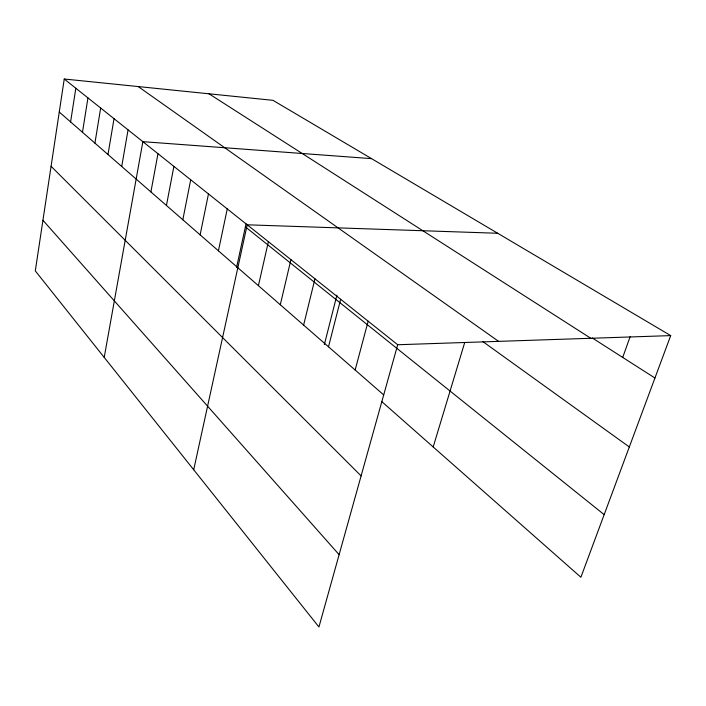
<?xml version="1.0" encoding="UTF-8"?>
<svg xmlns="http://www.w3.org/2000/svg" width="706" height="706" viewBox="0 0 706 706"><rect width="100%" height="100%" fill="white"/><g stroke="black" fill="none" stroke-linecap="round" stroke-linejoin="round"><path stroke-width="1.06" d="M64.246 79.01L35.3 270.892L318.935 626.99L397.707 344.74L64.246 79.01L272.975 100.331L670.7 335.606L580.897 577.252L381.69 401.529M70.6 121.917L75.824 88.241M82.478 132.269L87.95 97.905M94.922 143.124L100.676 108.044M107.992 154.517L114.028 118.687M121.714 166.484L128.068 129.878M104.214 357.412L142.859 141.659L371.568 158.647M150.907 191.935L157.968 153.696M166.439 205.481L173.888 166.387M182.828 219.769L190.699 179.783M200.133 234.851L208.464 193.938M218.436 250.815L227.27 208.923M236.572 267.362L246.076 223.74M193.7 469.764L247.206 224.808L497.695 233.262M258.414 285.674L268.386 241.681M280.3 304.754L290.925 259.649M303.624 325.087L314.964 278.799M324.363 344.581L336.912 295.152M328.511 346.787L340.654 299.273M355.144 370.015L368.17 321.195M433.193 446.96L464.707 342.542M622.71 357.421L630.123 336.7M397.707 344.74L670.7 335.606M592.334 338.006L654.939 378.019M208.976 93.792L590.79 338.28M138.191 86.564L498.595 341.36M482.895 341.633L629.311 446.96M245.397 226.882L604.168 514.63M59.26 112.025L383.702 394.919M51.079 166.289L361.101 475.897M42.934 220.272L339.118 554.678"/></g></svg>
